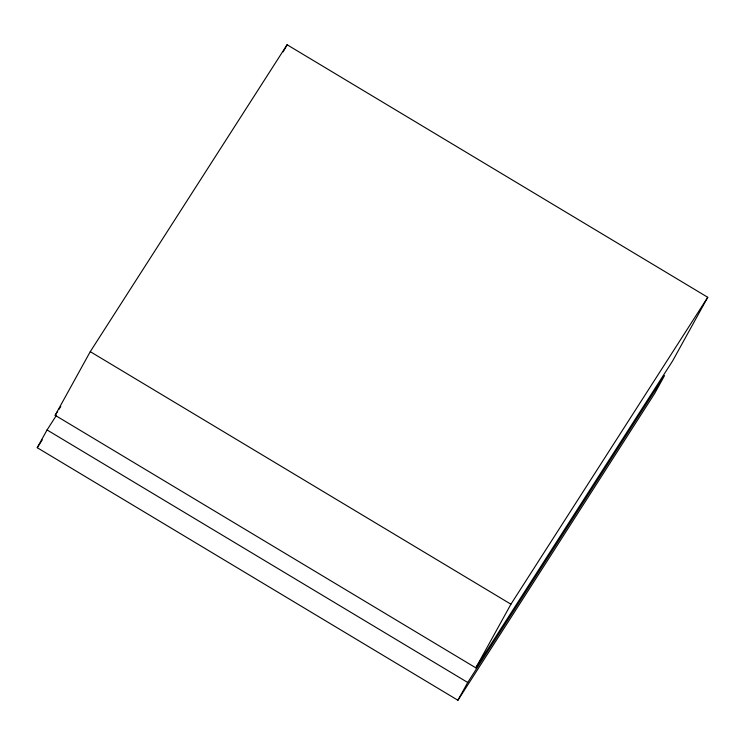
<?xml version="1.0" encoding="UTF-8"?>
<svg xmlns="http://www.w3.org/2000/svg" width="745" height="745" viewBox="0 0 745 745"><rect width="100%" height="100%" fill="white"/><g stroke="black" fill="none" stroke-linecap="round" stroke-linejoin="round"><path stroke-width="1.12" d="M457.914 700.253L467.72 682.485L664.54 375.573L654.734 393.341L457.914 700.253L37.25 447.708L47.056 429.94L56.462 415.282M55.149 415.291L90.266 351.659L287.086 44.747L707.75 297.292L672.623 360.925L475.804 667.837L55.149 415.291L57.654 411.38M283.184 51.824L287.086 44.747M475.804 667.837L510.93 604.204L707.75 297.292M58.902 409.424L60.783 406.491M37.25 447.708L42.26 439.885M90.266 351.659L510.93 604.204M47.056 429.94L467.72 682.485"/></g></svg>
